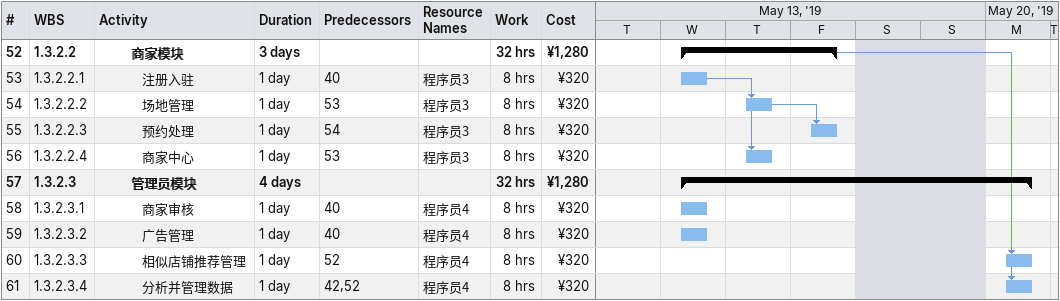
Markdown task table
| ID | WBS | Task | Duration | Start | Finish | Predecessors | Resources | Work (h) | Cost (¥) |
|---|---|---|---|---|---|---|---|---|---|
| 52 | 1.3.2.2 | **商家模块** | 3d | 2019-05-15 | 2019-05-17 |  |  | 32 | 1280 |
| 53 | 1.3.2.2.1 | 注册入驻 | 1d | 2019-05-15 | 2019-05-15 | 40 | 程序员3 | 8 | 320 |
| 54 | 1.3.2.2.2 | 场地管理 | 1d | 2019-05-16 | 2019-05-16 | 53 | 程序员3 | 8 | 320 |
| 55 | 1.3.2.2.3 | 预约处理 | 1d | 2019-05-17 | 2019-05-17 | 54 | 程序员3 | 8 | 320 |
| 56 | 1.3.2.2.4 | 商家中心 | 1d | 2019-05-16 | 2019-05-16 | 53 | 程序员3 | 8 | 320 |
| 57 | 1.3.2.3 | **管理员模块** | 4d | 2019-05-15 | 2019-05-20 |  |  | 32 | 1280 |
| 58 | 1.3.2.3.1 | 商家审核 | 1d | 2019-05-15 | 2019-05-15 | 40 | 程序员4 | 8 | 320 |
| 59 | 1.3.2.3.2 | 广告管理 | 1d | 2019-05-15 | 2019-05-15 | 40 | 程序员4 | 8 | 320 |
| 60 | 1.3.2.3.3 | 相似店铺推荐管理 | 1d | 2019-05-20 | 2019-05-20 | 52 | 程序员4 | 8 | 320 |
| 61 | 1.3.2.3.4 | 分析并管理数据 | 1d | 2019-05-20 | 2019-05-20 | 42, 52 | 程序员4 | 8 | 320 |
